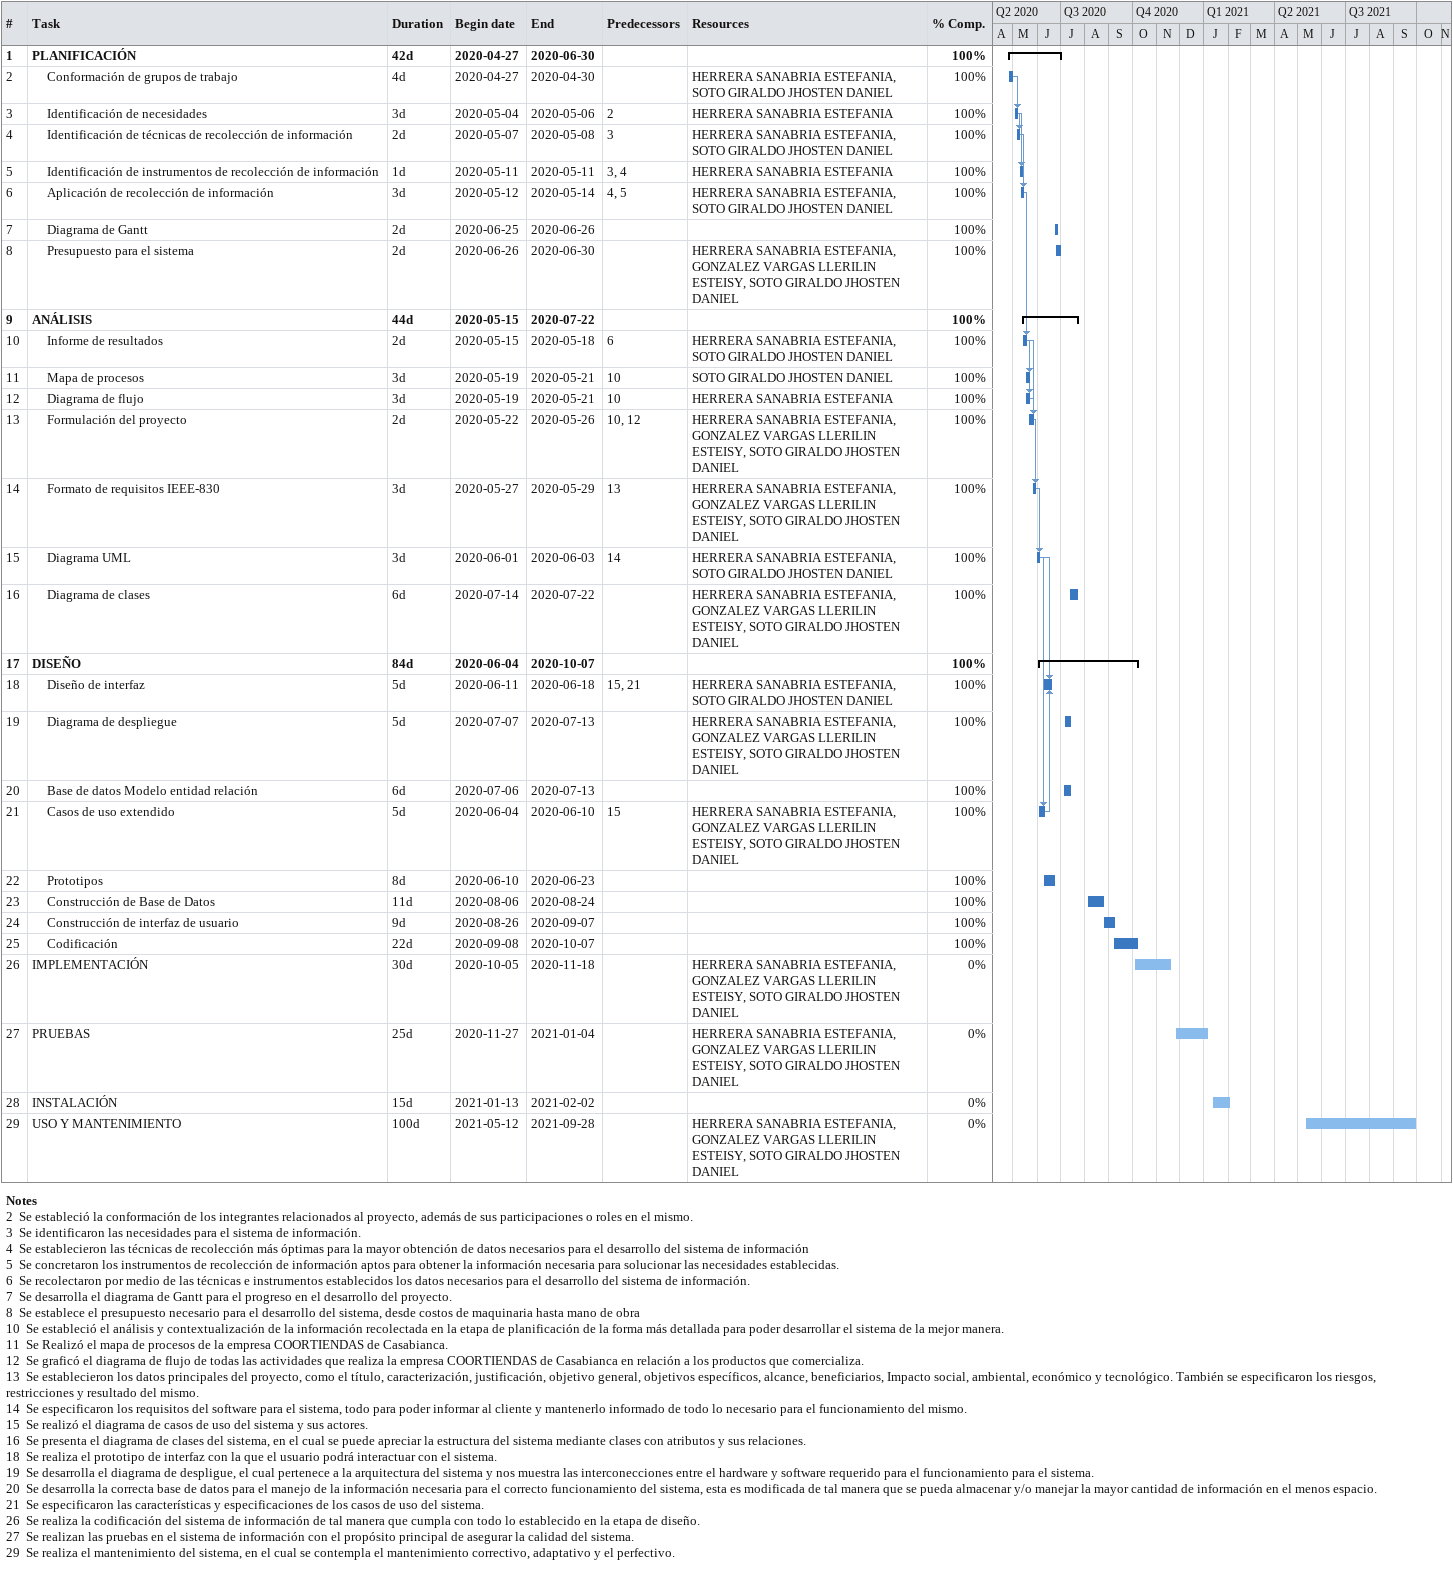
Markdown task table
| ID | Level | Task | Duration | Start | Finish | Predecessors | Resources | % complete |
|---|---|---|---|---|---|---|---|---|
| 1 | 1 | **PLANIFICACIÓN** | 42d | 2020-04-27 | 2020-06-30 |  |  | 100 |
| 2 | 2 | Conformación de grupos de trabajo | 4d | 2020-04-27 | 2020-04-30 |  | HERRERA SANABRIA ESTEFANIA, SOTO GIRALDO JHOSTEN DANIEL | 100 |
| 3 | 2 | Identificación de necesidades | 3d | 2020-05-04 | 2020-05-06 | 2 | HERRERA SANABRIA ESTEFANIA | 100 |
| 4 | 2 | Identificación de técnicas de recolección de información | 2d | 2020-05-07 | 2020-05-08 | 3 | HERRERA SANABRIA ESTEFANIA, SOTO GIRALDO JHOSTEN DANIEL | 100 |
| 5 | 2 | Identificación de instrumentos de recolección de información | 1d | 2020-05-11 | 2020-05-11 | 3, 4 | HERRERA SANABRIA ESTEFANIA | 100 |
| 6 | 2 | Aplicación de recolección de información | 3d | 2020-05-12 | 2020-05-14 | 4, 5 | HERRERA SANABRIA ESTEFANIA, SOTO GIRALDO JHOSTEN DANIEL | 100 |
| 7 | 2 | Diagrama de Gantt | 2d | 2020-06-25 | 2020-06-26 |  |  | 100 |
| 8 | 2 | Presupuesto para el sistema | 2d | 2020-06-26 | 2020-06-30 |  | HERRERA SANABRIA ESTEFANIA, GONZALEZ VARGAS LLERILIN ESTEISY, SOTO GIRALDO JHOSTEN DANIEL | 100 |
| 9 | 1 | **ANÁLISIS** | 44d | 2020-05-15 | 2020-07-22 |  |  | 100 |
| 10 | 2 | Informe de resultados | 2d | 2020-05-15 | 2020-05-18 | 6 | HERRERA SANABRIA ESTEFANIA, SOTO GIRALDO JHOSTEN DANIEL | 100 |
| 11 | 2 | Mapa de procesos | 3d | 2020-05-19 | 2020-05-21 | 10 | SOTO GIRALDO JHOSTEN DANIEL | 100 |
| 12 | 2 | Diagrama de flujo | 3d | 2020-05-19 | 2020-05-21 | 10 | HERRERA SANABRIA ESTEFANIA | 100 |
| 13 | 2 | Formulación del proyecto | 2d | 2020-05-22 | 2020-05-26 | 10, 12 | HERRERA SANABRIA ESTEFANIA, GONZALEZ VARGAS LLERILIN ESTEISY, SOTO GIRALDO JHOSTEN DANIEL | 100 |
| 14 | 2 | Formato de requisitos IEEE-830 | 3d | 2020-05-27 | 2020-05-29 | 13 | HERRERA SANABRIA ESTEFANIA, GONZALEZ VARGAS LLERILIN ESTEISY, SOTO GIRALDO JHOSTEN DANIEL | 100 |
| 15 | 2 | Diagrama UML | 3d | 2020-06-01 | 2020-06-03 | 14 | HERRERA SANABRIA ESTEFANIA, SOTO GIRALDO JHOSTEN DANIEL | 100 |
| 16 | 2 | Diagrama de clases | 6d | 2020-07-14 | 2020-07-22 |  | HERRERA SANABRIA ESTEFANIA, GONZALEZ VARGAS LLERILIN ESTEISY, SOTO GIRALDO JHOSTEN DANIEL | 100 |
| 17 | 1 | **DISEÑO** | 84d | 2020-06-04 | 2020-10-07 |  |  | 100 |
| 18 | 2 | Diseño de interfaz | 5d | 2020-06-11 | 2020-06-18 | 15, 21 | HERRERA SANABRIA ESTEFANIA, SOTO GIRALDO JHOSTEN DANIEL | 100 |
| 19 | 2 | Diagrama de despliegue | 5d | 2020-07-07 | 2020-07-13 |  | HERRERA SANABRIA ESTEFANIA, GONZALEZ VARGAS LLERILIN ESTEISY, SOTO GIRALDO JHOSTEN DANIEL | 100 |
| 20 | 2 | Base de datos Modelo entidad relación | 6d | 2020-07-06 | 2020-07-13 |  |  | 100 |
| 21 | 2 | Casos de uso extendido | 5d | 2020-06-04 | 2020-06-10 | 15 | HERRERA SANABRIA ESTEFANIA, GONZALEZ VARGAS LLERILIN ESTEISY, SOTO GIRALDO JHOSTEN DANIEL | 100 |
| 22 | 2 | Prototipos | 8d | 2020-06-10 | 2020-06-23 |  |  | 100 |
| 23 | 2 | Construcción de Base de Datos | 11d | 2020-08-06 | 2020-08-24 |  |  | 100 |
| 24 | 2 | Construcción de interfaz de usuario | 9d | 2020-08-26 | 2020-09-07 |  |  | 100 |
| 25 | 2 | Codificación | 22d | 2020-09-08 | 2020-10-07 |  |  | 100 |
| 26 | 1 | IMPLEMENTACIÓN | 30d | 2020-10-05 | 2020-11-18 |  | HERRERA SANABRIA ESTEFANIA, GONZALEZ VARGAS LLERILIN ESTEISY, SOTO GIRALDO JHOSTEN DANIEL | 0 |
| 27 | 1 | PRUEBAS | 25d | 2020-11-27 | 2021-01-04 |  | HERRERA SANABRIA ESTEFANIA, GONZALEZ VARGAS LLERILIN ESTEISY, SOTO GIRALDO JHOSTEN DANIEL | 0 |
| 28 | 1 | INSTALACIÓN | 15d | 2021-01-13 | 2021-02-02 |  |  | 0 |
| 29 | 1 | USO Y MANTENIMIENTO | 100d | 2021-05-12 | 2021-09-28 |  | HERRERA SANABRIA ESTEFANIA, GONZALEZ VARGAS LLERILIN ESTEISY, SOTO GIRALDO JHOSTEN DANIEL | 0 |

Notes
- 2: Se estableció la conformación de los integrantes relacionados al proyecto, además de sus participaciones o roles en el mismo.
- 3: Se identificaron las necesidades para el sistema de información.
- 4: Se establecieron las técnicas de recolección más óptimas para la mayor obtención de datos necesarios para el desarrollo del sistema de información
- 5: Se concretaron los instrumentos de recolección de información aptos para obtener la información necesaria para solucionar las necesidades establecidas.
- 6: Se recolectaron por medio de las técnicas e instrumentos establecidos los datos necesarios para el desarrollo del sistema de información.
- 7: Se desarrolla el diagrama de Gantt para el progreso en el desarrollo del proyecto.
- 8: Se establece el presupuesto necesario para el desarrollo del sistema, desde costos de maquinaria hasta mano de obra
- 10: Se estableció el análisis y contextualización de la información recolectada en la etapa de planificación de la forma más detallada para poder desarrollar el sistema de la mejor manera.
- 11: Se Realizó el mapa de procesos de la empresa COORTIENDAS de Casabianca.
- 12: Se graficó el diagrama de flujo de todas las actividades que realiza la empresa COORTIENDAS de Casabianca en relación a los productos que comercializa.
- 13: Se establecieron los datos principales del proyecto, como el título, caracterización, justificación, objetivo general, objetivos específicos, alcance, beneficiarios, Impacto social, ambiental, económico y tecnológico. También se especificaron los riesgos, restricciones y resultado del mismo.
- 14: Se especificaron los requisitos del software para el sistema, todo para poder informar al cliente y mantenerlo informado de todo lo necesario para el funcionamiento del mismo.
- 15: Se realizó el diagrama de casos de uso del sistema y sus actores.
- 16: Se presenta el diagrama de clases del sistema, en el cual se puede apreciar la estructura del sistema mediante clases con atributos y sus relaciones.
- 18: Se realiza el prototipo de interfaz con la que el usuario podrá interactuar con el sistema.
- 19: Se desarrolla el diagrama de despligue, el cual pertenece a la arquitectura del sistema y nos muestra las interconecciones entre el hardware y software requerido para el funcionamiento para el sistema.
- 20: Se desarrolla la correcta base de datos para el manejo de la información necesaria para el correcto funcionamiento del sistema, esta es modificada de tal manera que se pueda almacenar y/o manejar la mayor cantidad de información en el menos espacio.
- 21: Se especificaron las características y especificaciones de los casos de uso del sistema.
- 26: Se realiza la codificación del sistema de información de tal manera que cumpla con todo lo establecido en la etapa de diseño.
- 27: Se realizan las pruebas en el sistema de información con el propósito principal de asegurar la calidad del sistema.
- 29: Se realiza el mantenimiento del sistema, en el cual se contempla el mantenimiento correctivo, adaptativo y el perfectivo.
